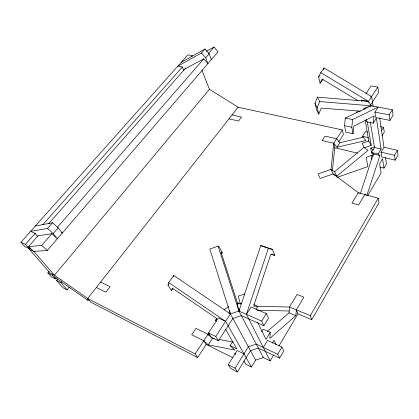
<?xml version="1.0" encoding="UTF-8"?>
<svg xmlns="http://www.w3.org/2000/svg" width="419" height="419" viewBox="0 0 419 419"><rect width="100%" height="100%" fill="white"/><g stroke="black" fill="none" stroke-linecap="round" stroke-linejoin="round"><path stroke-width="0.63" d="M368.395 141.203L368.463 139.946M261.566 331.838L263.195 329.182L270.229 332.356L269.867 338.395L295.872 315.664L296.322 309.866L303.864 297.165L297.066 294.452L289.498 307.033L289.084 312.799L267.322 331.387M361.602 101.424L361.691 100.162L368.495 101.419L371.134 105.787L392.346 109.788L393.043 115.33L389.937 120.389L375.775 117.571L374.937 112.093L378.111 107.102L352.609 119.53L345.319 118.032L344.559 125.684L345.885 132.195L353.07 133.771L353.872 126.182L374.078 115.948L373.229 123.181L366.29 121.756L366.557 119.357M332.403 170.674L334.75 147.75L333.723 143.23L342.449 129.958L238.133 107.222L209.432 89.284L201.822 70.004M363.189 137.202L339.935 142.753L336.661 138.768L325.118 136.133L322.159 140.538L333.723 143.23L330.989 169.376L333.11 173.901L359.251 193.311M353.07 133.771L351.808 127.229L352.609 119.53M172.942 288.701L171.523 290.681L168.003 285.229L168.674 282.553L173.78 275.498L230.398 313.925L255.627 360.099L251.463 367.002L245.66 364.111L243.821 360.927M173.492 276.598L173.78 275.498M171.523 290.681L172.23 288.11L216.67 318.424L215.392 320.645L216.571 321.195M360.466 193.29L373.376 153.962L371.47 152.453L374.471 147.556L370.296 121.908M366.787 195.71L379.97 155.512L378.106 154.003L371.47 152.453M273.701 354.898L270.176 360.864L263.326 357.564L238.961 311.05L260.765 245.555L272.439 249.389L274.785 255.339L270.789 254.343L253.631 305.996L257.842 306.378L255.889 309.484M270.176 360.864L246.403 314.35L268.364 248.305L272.439 249.389M360.45 111.171L321.195 108.086L318.744 114.167L316.534 109.694L314.983 103.31L317.408 97.129L368.495 101.419L377.823 87.068L371.056 85.926L365.881 93.793M318.744 114.167L317.204 107.772L319.671 101.576L317.408 97.129M356.517 112.8L357.323 111.025M323.018 79.243L320.09 83.323L318.639 76.939L320.75 72.602L324.102 67.978L371.637 96.585L373.172 106.536M323.3 69.612L324.102 67.978M320.09 83.323L322.195 79.091L357.894 100.686M296.322 309.866L297.909 313.883L311.746 319.681L378.98 202.791L378.2 198.229L358.245 192.719L352.002 203.095L358.596 204.996L364.813 194.531L365.797 195.118M311.746 319.681L310.264 315.659L378.2 198.229M243.999 353.825L237.138 350.478L228.266 364.703L230.607 368.469L237.437 371.962L250.473 350.666L258.35 348.069L279.593 358.14L283.763 350.996L281.919 347.032L267.563 340.411L263.321 347.451M384.014 147.284L381.065 152.165L381.803 156.989L395.164 160.137L398.05 155.192L397.437 150.316L384.014 147.284L379.672 117.734M279.593 358.14L277.697 354.217L281.919 347.032M395.164 160.137L394.525 155.276L397.437 150.316M279.049 345.837L297.909 313.883M367.657 195.731L381.107 172.947L379.63 163.625L382.563 158.722L383.982 168.071L379.886 167.066M383.982 168.071L386.454 163.887L385.543 157.696M272.46 343.02L274.047 340.364L276.147 344.769M270.229 332.356L266.002 339.338L257.617 322.389M378.106 154.003L381.091 149.07L376.388 118.158L373.229 123.181M381.919 135.992L384.27 132.153L383.574 127.303L380.373 126.638M251.463 367.002L225.584 321.331L218.33 317.984L208.5 332.927L211.228 337.321L218.446 340.836L232.88 318.466L241.354 315.622L263.891 325.699L268.495 318.199L266.343 313.564L251.096 306.965L246.403 314.35M237.437 371.962L235.143 368.201L248.347 346.77L256.292 344.14L277.697 354.217M381.541 130.597L383.574 127.303M263.891 325.699L261.676 321.116L266.343 313.564M389.937 120.389L389.209 114.858L392.346 109.788M214.371 338.704L212.47 338.369L208.065 334.273L195.982 328.402L191.713 334.76L203.807 340.752L208.248 344.847L234.766 350.017L230.125 345.665L232.828 341.391M333.723 143.23L337.023 147.221L365.913 140.538L362.519 136.301L365.478 131.624L367.39 132.037M370.752 104.734L378.608 92.557L377.823 87.068M218.446 340.836L215.769 336.441L230.398 313.925L238.961 311.05L239.967 309.484M370.422 106.887L371.134 105.787L319.671 101.576M208.248 344.847L212.47 338.369M337.023 147.221L339.935 142.753M30.184 248.247L29.325 249.232L50.013 272.984L54.439 275.231L87.691 298.517L90.713 302.115L197.627 357.543L206.19 344.444L203.807 340.752M338.672 141.748L343.402 134.509L342.449 129.958M215.392 320.645L216.749 318.587M197.627 357.543L195.139 353.924L208.065 334.273L209.097 333.482M168.003 285.229L168.726 284.229M318.639 76.939L319.378 75.918M37.93 235.902L28.424 246.702L33.834 251.431L54.439 275.231L55.041 277.352L87.974 300.428L88.781 299.402M87.974 300.428L87.691 298.517L238.133 107.222M57.722 278.923L56.486 280.421L62.766 287.628L67.134 289.896L69.193 287.355M56.486 280.421L60.886 282.673L61.713 281.668M49.128 271.439L47.866 272.942L51.113 276.65L55.476 278.881L56.308 277.876M47.866 272.942L52.239 275.163L53.077 274.162M54.439 275.231L209.432 89.284M29.325 249.232L33.834 251.431L47.399 250.4L218.095 51.788L214.036 47.038L206.117 51.422M38.061 235.756L51.794 233.765L57.382 238.788L53.203 233.561L58.183 227.821L52.574 222.735L35.364 226.014M184.789 69.062L203.77 58.854L207.918 63.63L205.698 57.817L209.16 53.826L204.996 48.997L181.17 62.368M28.424 246.702L41.706 245.372L51.998 233.535M57.571 227.119L203.744 58.88M208.463 53.449L214.036 47.038M191.556 56.633L192.426 55.654L187.848 54.879L20.95 242.192L24.621 246.382L29.084 248.561L29.948 247.577M37.857 236.73L35.096 233.425L30.608 231.351L47.541 228.47L52.574 222.735M183.862 70.549L182.375 67.014L177.792 66.165L201.502 52.977L204.996 48.997M48.735 223.626L185.727 67.993M20.95 242.192L25.423 244.356L35.4 233.084M42.775 224.752L182.448 66.93M364.493 147.781L371.213 145.414L368.73 140.983L362.063 143.34L364.493 147.781L368.034 150.384L336.719 176.289L333.11 173.901L320.132 178.452L318.115 173.901L330.989 169.376L334.582 171.769L364.09 147.189M224.149 309.898L228.633 306.472M345.319 118.032L371.134 105.787L363.996 108.343L364.2 109.548M373.659 154.381L371.533 152.956L370.721 148.158L374.377 146.87M337.248 177.31L367.861 166.6L366.206 157.34L372.821 155.014L373.025 156.256M221.185 253.422L222.342 253.024L219.477 247.247L218.084 246.136L209.788 249.006L230.398 313.925L228.727 313.171M244.832 293.913L238.285 296.128L240.344 304.231M255.627 360.099L263.326 357.564M261.676 321.116L238.961 311.05L237.102 303.613L241.276 303.696M257.14 306.331L289.498 307.033L310.264 315.659M257.203 310.233L289.178 310.998M218.812 339.49L232.765 341.951M370.401 96.365L371.637 96.585M374.937 112.093L389.209 114.858M344.559 125.684L351.808 127.229M362.519 136.301L368.27 137.568M232.079 114.921L241.543 117.079L238.484 121.023L229.015 118.818M374.471 147.556L381.091 149.07M381.065 152.165L394.525 155.276M373.376 153.962L379.97 155.512M334.75 147.75L357.627 153.181M260.765 245.555L268.364 248.305M271.339 254.071L274.785 255.339M289.084 312.799L295.872 315.664M253.883 304.676L257.842 306.378M208.5 332.927L215.769 336.441M100.607 282.092L110.15 286.727L105.881 292.237L96.344 287.513M230.125 345.665L236.918 348.969L225.689 329.512M235.787 353.935L234.671 353.385L235.295 354.443M206.19 344.444L232.707 357.658M228.266 364.703L235.143 368.201M87.691 298.517L195.139 353.924M320.75 72.602L368.495 101.419L368.689 102.629M363.996 108.343L364.986 108.94M370.721 148.158L373.397 149.934M168.674 282.553L225.584 321.331M222.342 253.024L221.007 252.002L237.311 302.628L238.458 302.984L238.762 304.194M41.706 245.372L47.399 250.4M47.541 228.47L53.203 233.561M61.368 232.236L62.29 233.074L58.183 227.821M25.423 244.356L29.084 248.561M52.239 275.163L55.476 278.881M201.502 52.977L205.698 57.817M60.886 282.673L67.134 289.896M208.065 334.273L208.735 335.336M237.102 303.613L237.699 304.765M314.983 103.31L317.204 107.772M334.582 171.769L336.719 176.289M209.16 53.826L211.344 59.65M218.084 246.136L238.961 311.05M229.664 310.819L230.398 313.925M365.138 119.886L368.73 140.983M371.208 155.538L371.836 159.257M367.254 121.73L371.213 145.414"/></g></svg>
